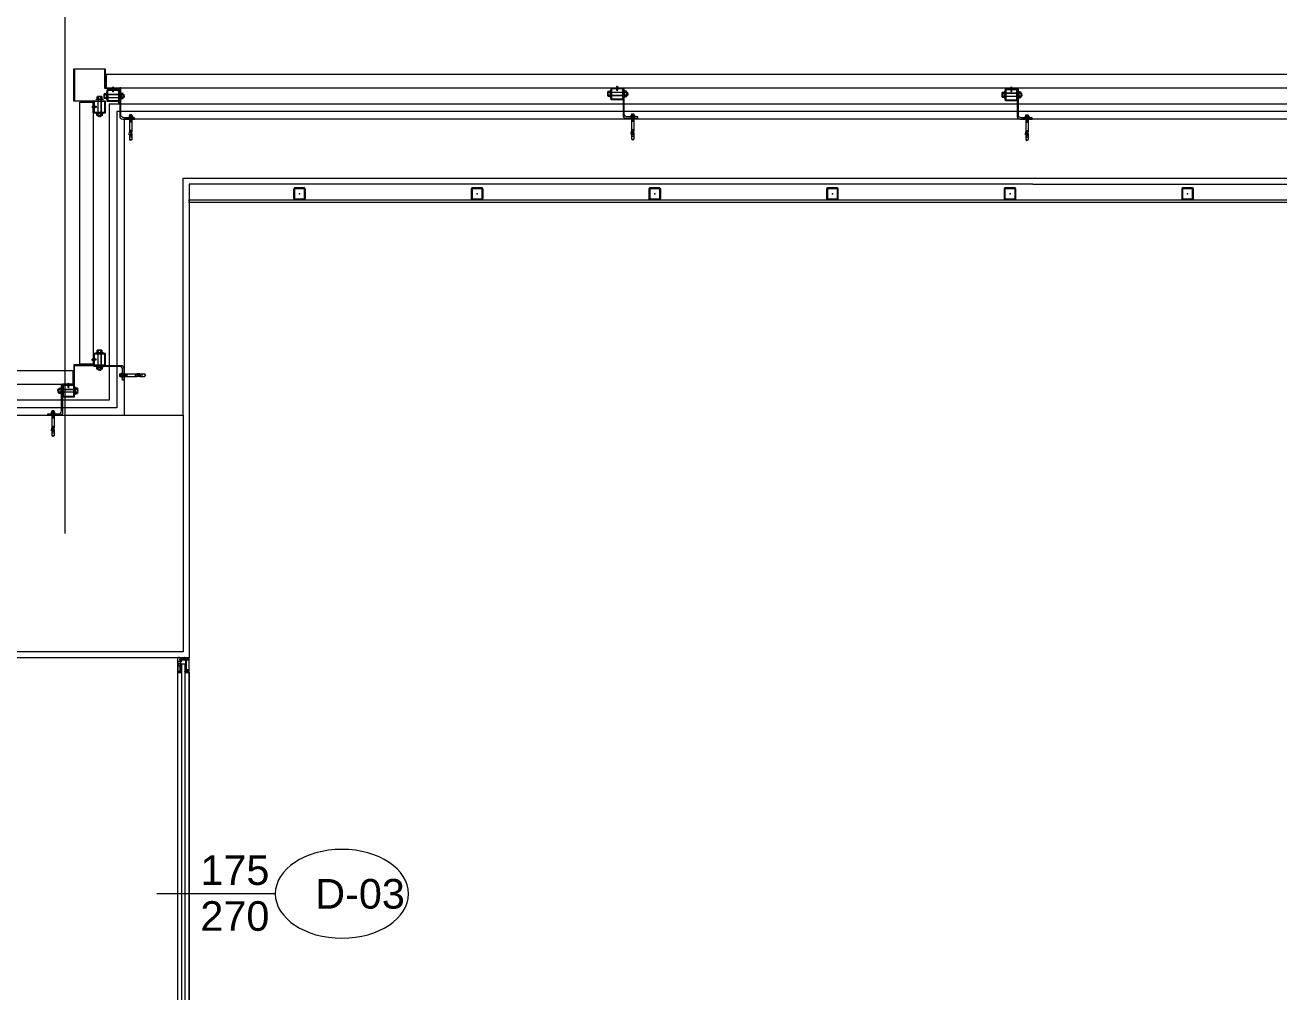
# Model space of a CAD drawing. Extents: x -1439 to 34962, y -872 to 8330.
# Drawn here: x 18427.4 to 18850.9, y 3697.7 to 4024.2 of the extents above; entities that cross this region are included whole.
import ezdxf
from ezdxf.enums import TextEntityAlignment as Align

# ---------------------------------------------------------------- set-up
doc = ezdxf.new("R2010")
doc.units = 0
doc.layers.get('0').update_dxf_attribs({"color": 9, "lineweight": 9})
for name, color, linetype, lineweight in [('0 @ 1', 9, 'Continuous', 9), ('00', 9, 'Continuous', 9), ('01', 9, 'Continuous', 9), ('06D', 9, 'Continuous', 9), ('10', 9, 'Continuous', 9), ('10A', 9, 'Continuous', 9), ('11', 9, 'Continuous', 9), ('14', 9, 'Continuous', 9), ('15', 9, 'Continuous', 9), ('22', 8, 'Continuous', 9), ('24', 9, 'Continuous', 9), ('33', 9, 'BATTING', 9)]:
    doc.layers.add(name, color=color, linetype=linetype, lineweight=lineweight)
doc.styles.add('Arial', font='arial.ttf', dxfattribs={"height": 2.5})
doc.linetypes.add('BATTING', pattern='A,0.0001,-0.1,[134,ltypeshp.shx,S=0.1,R=0,X=-0.1,Y=0],-0.2,[134,ltypeshp.shx,S=0.1,R=180,X=0.1,Y=0],-0.1', length=0.4001)
pattern_1 = [(225, (-604.72494, -2171.82614), (-0.0883883476, 0.0883883476), []), (135, (-604.72494, -2171.82614), (0.0883883476, 0.0883883476), [])]

# ---------------------------------------------------------------- blocks, each defined once
blk = doc.blocks.new('p-kolon-80x80-vw')
at = {"layer": '01'}
blk.add_lwpolyline([(-40, -40), (-40, 40), (40, 40), (40, -40)], close=True, dxfattribs=at)
blk = doc.blocks.new('cxvxv')
for p, q in [((-21988.4, 8560.98, 0), (-21988.4, 8560.32, 0)), ((-21988.4, 8560.32, 0), (-21986.64, 8560.32, 0)), ((-21986.86, 8561.07, 0), (-21988.18, 8561.07, 0)), ((-21988.02, 8561.25, 0), (-21987.03, 8561.3, 0)), ((-21988.02, 8561.25, 0), (-21988, 8561.26, 0)), ((-21988, 8561.23, 0), (-21988.02, 8561.25, 0)), ((-21988.02, 8561.13, 0), (-21987.03, 8561.19, 0)), ((-21988.02, 8561.13, 0), (-21988, 8561.14, 0)), ((-21988, 8561.11, 0), (-21988.02, 8561.13, 0)), ((-21988.02, 8560.32, 0), (-21987.02, 8560.32, 0)), ((-21988.02, 8560.28, 0), (-21988.02, 8560.32, 0)), ((-21988.02, 8560.11, 0), (-21988.02, 8555.61, 0)), ((-21988, 8561.3, 0), (-21987.94, 8561.35, 0)), ((-21988, 8561.26, 0), (-21988, 8561.3, 0)), ((-21988, 8561.14, 0), (-21988, 8561.23, 0)), ((-21988, 8561.07, 0), (-21988, 8561.11, 0)), ((-21987.96, 8560.98, 0), (-21987.96, 8560.32, 0)), ((-21987.54, 8561.35, 0), (-21987.94, 8561.35, 0)), ((-21987.7, 8561.05, 0), (-21987.7, 8561.08, 0)), ((-21987.7, 8561.07, 0), (-21987.7, 8561.07, 0)), ((-21987.54, 8561.35, 0), (-21987.1, 8561.35, 0)), ((-21987.03, 8561.3, 0), (-21987.1, 8561.35, 0)), ((-21987.08, 8560.64, 0), (-21987.08, 8560.98, 0)), ((-21987.08, 8560.64, 0), (-21987.08, 8560.32, 0)), ((-21987.06, 8560.32, 0), (-21987.06, 8560.28, 0)), ((-21987.06, 8555.61, 0), (-21987.06, 8560.11, 0)), ((-21987.05, 8561.32, 0), (-21987.03, 8561.3, 0)), ((-21987.03, 8561.3, 0), (-21987.05, 8561.28, 0)), ((-21987.03, 8561.3, 0), (-21987.05, 8561.29, 0)), ((-21987.05, 8561.28, 0), (-21987.05, 8561.2, 0)), ((-21987.05, 8561.2, 0), (-21987.03, 8561.19, 0)), ((-21987.03, 8561.19, 0), (-21987.05, 8561.17, 0)), ((-21987.05, 8561.17, 0), (-21987.05, 8561.08, 0)), ((-21987.05, 8561.08, 0), (-21987.03, 8561.07, 0)), ((-21987.02, 8560.32, 0), (-21987.02, 8560.28, 0)), ((-21987.02, 8555.61, 0), (-21987.02, 8560.11, 0)), ((-21986.64, 8560.32, 0), (-21986.64, 8560.98, 0)), ((-21988.02, 8555.44, 0), (-21988.02, 8555.4, 0)), ((-21987.06, 8555.4, 0), (-21987.06, 8555.44, 0)), ((-21987.02, 8555.4, 0), (-21987.02, 8555.44, 0)), ((-21988.4, 8555.4, 0), (-21986.64, 8555.4, 0)), ((-21988.4, 8554.74, 0), (-21988.4, 8555.4, 0)), ((-21986.86, 8554.65, 0), (-21988.17, 8554.65, 0)), ((-21988.02, 8555.4, 0), (-21987.02, 8555.4, 0)), ((-21987.96, 8554.74, 0), (-21987.96, 8555.4, 0)), ((-21987.08, 8555.08, 0), (-21987.08, 8555.4, 0)), ((-21987.08, 8555.08, 0), (-21987.08, 8554.74, 0)), ((-21986.64, 8555.4, 0), (-21986.64, 8554.74, 0))]:
    blk.add_line(p, q)
at = {"elevation": 0}
for points in [[(-21986.3, 8560.11), (-21988.7, 8560.11), (-21988.7, 8560.28), (-21986.3, 8560.28)], [(-21986.3, 8555.61), (-21988.7, 8555.61), (-21988.7, 8555.44), (-21986.3, 8555.44)]]:
    blk.add_lwpolyline(points, close=True, dxfattribs=at)
for points in [[(-21987.98, 8560.28), (-21987.98, 8560.32)], [(-21987.98, 8560.11), (-21987.98, 8555.61)], [(-21987.98, 8555.44), (-21987.98, 8555.4)]]:
    blk.add_lwpolyline(points, dxfattribs=at)
for centre, radius, start, end in [((-21988.18, 8560.75, 0), 0.315, 45.8497, 134.1503), ((-21987.52, 8559.95, 0), 1.12, 66.8701, 113.1299), ((-21987.52, 8559.95, 0), 1.12, 66.8701, 113.1299), ((-21986.86, 8560.76, 0), 0.313, 45.449, 134.551), ((-21988.18, 8554.97, 0), 0.315, 225.8497, 314.1503), ((-21987.52, 8555.77, 0), 1.12, 246.8701, 293.1299), ((-21987.52, 8555.77, 0), 1.12, 246.8701, 293.1299), ((-21986.86, 8554.96, 0), 0.313, 225.449, 314.551)]:
    blk.add_arc(centre, radius, start, end)
blk = doc.blocks.new('VIDA')
for p, q in [((-18072, 6523.9), (-18071.9, 6524)), ((-18071.9, 6523.8), (-18072, 6523.9)), ((-18071.9, 6524), (-18070.1, 6524.7)), ((-18069.6, 6522.9), (-18071.9, 6523.8)), ((-18069.7, 6524.9), (-18070.6, 6523.2)), ((-18070.6, 6523.2), (-18070.1, 6524.7)), ((-18070.1, 6524.7), (-18069.9, 6525.1)), ((-18069.9, 6525.1), (-18070.1, 6524.1)), ((-18070.1, 6524.1), (-18070, 6524.3)), ((-18070, 6524.3), (-18069.8, 6525.1)), ((-18069.9, 6525.1), (-18069.8, 6525.1)), ((-18069.8, 6525.1), (-18069.7, 6524.9)), ((-18069.7, 6524.9), (-18069.3, 6525)), ((-18069.6, 6522.8), (-18069.1, 6525)), ((-18069.6, 6522.8), (-18069.6, 6522.9)), ((-18069.4, 6522.4), (-18069.6, 6522.8)), ((-18068.9, 6525.3), (-18069.4, 6522.4)), ((-18069.3, 6522.4), (-18068.9, 6525.3)), ((-18069.3, 6525), (-18069.1, 6525)), ((-18069.1, 6522.8), (-18069.3, 6522.4)), ((-18069.1, 6525), (-18068.9, 6525.3)), ((-18068.7, 6522.8), (-18069.1, 6522.8)), ((-18068.9, 6525.3), (-18068.9, 6525.3)), ((-18068.9, 6525.3), (-18068.7, 6525)), ((-18068.7, 6522.8), (-18068.2, 6525)), ((-18068.7, 6525), (-18068.2, 6525)), ((-18068.5, 6522.4), (-18068.7, 6522.8)), ((-18068, 6525.3), (-18068.5, 6522.4)), ((-18068.4, 6522.4), (-18067.9, 6525.3)), ((-18068.2, 6522.8), (-18068.4, 6522.4)), ((-18068.2, 6522.8), (-18068.4, 6522.4)), ((-18068.2, 6525), (-18068, 6525.3)), ((-18067.7, 6525), (-18068.2, 6522.8)), ((-18067.7, 6522.8), (-18068.2, 6522.8)), ((-18067.9, 6525.3), (-18068, 6525.3)), ((-18067.9, 6525.3), (-18067.7, 6525)), ((-18067.7, 6522.8), (-18067.2, 6525)), ((-18067.7, 6525), (-18067.2, 6525)), ((-18067.5, 6522.4), (-18067.7, 6522.8)), ((-18067, 6525.3), (-18067.5, 6522.4)), ((-18067.4, 6522.4), (-18066.9, 6525.3)), ((-18067.2, 6522.8), (-18067.4, 6522.4)), ((-18067.2, 6522.8), (-18067.4, 6522.4)), ((-18067.2, 6525), (-18067, 6525.3)), ((-18066.7, 6525), (-18067.2, 6522.8)), ((-18066.7, 6522.8), (-18067.2, 6522.8)), ((-18066.9, 6525.3), (-18067, 6525.3)), ((-18066.9, 6525.3), (-18066.7, 6525)), ((-18066.3, 6525), (-18066.7, 6525)), ((-18066.7, 6522.8), (-18066.3, 6525)), ((-18066.5, 6522.4), (-18066.7, 6522.8)), ((-18066.1, 6525.3), (-18066.5, 6522.4)), ((-18066.5, 6522.4), (-18066, 6525.3)), ((-18066.3, 6522.8), (-18066.5, 6522.4)), ((-18066.3, 6522.8), (-18066.5, 6522.4)), ((-18066.3, 6525), (-18066.1, 6525.3)), ((-18065.8, 6525), (-18066.3, 6522.8)), ((-18066.3, 6522.8), (-18065.8, 6522.8)), ((-18066, 6525.3), (-18066.1, 6525.3)), ((-18066, 6525.3), (-18065.8, 6525)), ((-18065.8, 6522.8), (-18065.3, 6525)), ((-18065.8, 6525), (-18065.3, 6525)), ((-18065.6, 6522.4), (-18065.8, 6522.8)), ((-18065.1, 6525.3), (-18065.6, 6522.4)), ((-18065.5, 6522.4), (-18065, 6525.3)), ((-18065.3, 6522.8), (-18065.5, 6522.4)), ((-18065.3, 6522.8), (-18065.5, 6522.4)), ((-18065.3, 6525), (-18065.1, 6525.3)), ((-18064.8, 6525), (-18065.3, 6522.8)), ((-18064.8, 6522.8), (-18065.3, 6522.8)), ((-18065.1, 6525.3), (-18065, 6525.3)), ((-18065, 6525.3), (-18064.8, 6525)), ((-18064.8, 6525), (-18064.3, 6525)), ((-18064.8, 6522.8), (-18064.3, 6525)), ((-18064.6, 6522.4), (-18064.8, 6522.8)), ((-18064.1, 6525.3), (-18064.6, 6522.4)), ((-18064.5, 6522.4), (-18064, 6525.3)), ((-18064.3, 6522.8), (-18064.5, 6522.4)), ((-18064.3, 6522.8), (-18064.5, 6522.4)), ((-18064.3, 6525), (-18064.1, 6525.3)), ((-18063.8, 6525), (-18064.3, 6522.8)), ((-18063.8, 6522.8), (-18064.3, 6522.8)), ((-18064, 6525.3), (-18064.1, 6525.3)), ((-18064, 6525.3), (-18063.8, 6525)), ((-18063.8, 6522.8), (-18062, 6525)), ((-18062, 6525), (-18063.8, 6525)), ((-18063.6, 6522.4), (-18063.8, 6522.8)), ((-18063.6, 6522.4), (-18061.7, 6525.3)), ((-18061.8, 6525.3), (-18063.6, 6522.4)), ((-18062, 6522.8), (-18063.6, 6522.4)), ((-18062, 6522.8), (-18063.6, 6522.4)), ((-18061.5, 6525), (-18063.4, 6522.8)), ((-18063.4, 6522.8), (-18061.5, 6522.8)), ((-18061.7, 6525.3), (-18063.2, 6525.3)), ((-18062.7, 6522.4), (-18061.5, 6522.8)), ((-18062.6, 6522.4), (-18062.1, 6525.3)), ((-18062.4, 6522.8), (-18062.6, 6522.4)), ((-18062.4, 6522.8), (-18062.6, 6522.4)), ((-18062.4, 6525), (-18062.2, 6525.3)), ((-18061.5, 6525), (-18062.4, 6525)), ((-18061.5, 6522.8), (-18062.4, 6525)), ((-18061.9, 6525), (-18062.4, 6522.8)), ((-18061.9, 6522.8), (-18062.4, 6522.8)), ((-18062.2, 6525.3), (-18062.1, 6525.3)), ((-18062.2, 6525.3), (-18061.3, 6522.4)), ((-18062.1, 6525.3), (-18061.9, 6525)), ((-18062, 6525), (-18061.8, 6525.3)), ((-18061.9, 6525), (-18061.4, 6525)), ((-18061.9, 6522.8), (-18061.4, 6525)), ((-18061.7, 6522.4), (-18061.9, 6522.8)), ((-18061.2, 6525.3), (-18061.7, 6522.4)), ((-18061.7, 6525.3), (-18061.5, 6525)), ((-18061.6, 6522.4), (-18061.2, 6525.3)), ((-18061.4, 6522.8), (-18061.6, 6522.4)), ((-18061.4, 6522.8), (-18061.6, 6522.4)), ((-18061.4, 6525), (-18061.2, 6525.3)), ((-18061, 6525), (-18061.4, 6522.8)), ((-18060.9, 6522.8), (-18061.4, 6522.8)), ((-18061.2, 6525.3), (-18061, 6525)), ((-18061.2, 6525.3), (-18061.2, 6525.3)), ((-18061, 6525), (-18060.5, 6525)), ((-18060.9, 6522.8), (-18060.5, 6525)), ((-18060.7, 6522.4), (-18060.9, 6522.8)), ((-18060.7, 6522.4), (-18060.2, 6525.3)), ((-18060.3, 6525.3), (-18060.7, 6522.4)), ((-18060.5, 6522.8), (-18060.7, 6522.4)), ((-18060.5, 6522.8), (-18060.7, 6522.4)), ((-18060.5, 6525), (-18060.3, 6525.3)), ((-18060, 6525), (-18060.5, 6522.8)), ((-18060.5, 6522.8), (-18060, 6522.8)), ((-18060.3, 6525.3), (-18060.2, 6525.3)), ((-18060.2, 6525.3), (-18060, 6525)), ((-18060, 6525), (-18059.5, 6525)), ((-18060, 6522.8), (-18059.5, 6525)), ((-18059.8, 6522.4), (-18060, 6522.8)), ((-18059.3, 6525.3), (-18059.8, 6522.4)), ((-18059.7, 6522.4), (-18059.2, 6525.3)), ((-18059.5, 6522.8), (-18059.7, 6522.4)), ((-18059.5, 6522.8), (-18059.7, 6522.4)), ((-18059.5, 6525), (-18059.3, 6525.3)), ((-18059.2, 6524), (-18059.5, 6522.8)), ((-18059.5, 6522.8), (-18059.2, 6522.8)), ((-18059.3, 6525.3), (-18059.2, 6525.3)), ((-18058.1, 6526.6), (-18059.2, 6526.6)), ((-18059.2, 6521.2), (-18059.2, 6526.6)), ((-18069.3, 6522.4), (-18069.4, 6522.4)), ((-18068.4, 6522.4), (-18068.5, 6522.4)), ((-18067.4, 6522.4), (-18067.5, 6522.4)), ((-18066.5, 6522.4), (-18066.5, 6522.4)), ((-18065.5, 6522.4), (-18065.6, 6522.4)), ((-18064.5, 6522.4), (-18064.6, 6522.4)), ((-18063.6, 6522.4), (-18063.6, 6522.4)), ((-18062.6, 6522.4), (-18061.3, 6522.4)), ((-18061.6, 6522.4), (-18061.7, 6522.4)), ((-18060.7, 6522.4), (-18060.7, 6522.4)), ((-18059.7, 6522.4), (-18059.8, 6522.4)), ((-18058.1, 6521.2), (-18059.2, 6521.2))]:
    blk.add_line(p, q)
for points in [[(-18068.7, 6525), (-18069.1, 6522.8)], [(-18057.2, 6524.3), (-18057.5, 6524), (-18057.5, 6523.8), (-18057.2, 6523.5)]]:
    blk.add_lwpolyline(points)
for centre, start, end in [((-18062.4, 6523.6), 7.5095, 35.2427), ((-18062.4, 6524.2), 324.7573, 352.4905)]:
    blk.add_arc(centre, 5.21, start, end)
blk = doc.blocks.new('çelik dübel')
at = {"ltscale": 7}
for p, q in [((-87.2, -2), (-85, 2)), ((-85, -6), (-85, 2)), ((-68, 2), (-85, 2)), ((-75, -6), (-75, 2)), ((-70, -6), (-70, 2)), ((-68, 3), (-58, 2)), ((-68, -7), (-68, 3)), ((-58, -6), (-58, 2)), ((-8.5, 2), (-58, 2)), ((-53, 1.5), (-58, 1.5)), ((-53, -6), (-53, 2)), ((-25, -6), (-25, 2)), ((-25, -6), (-23.9, 2)), ((-23, -6), (-21.9, 2)), ((-21, -6), (-19.9, 2)), ((-19, -6), (-17.9, 2)), ((-17, -6), (-15.9, 2)), ((-85, -6), (-87.2, -2)), ((-68, -6), (-85, -6)), ((-68, -7), (-58, -6)), ((-53, -5.5), (-58, -5.5)), ((-8.5, -6), (-58, -6))]:
    blk.add_line(p, q, dxfattribs=at)
for p, q in [((-15, -6), (-13.9, 2)), ((-13, -6), (-11.9, 2)), ((-11, -6), (-10, 1.1)), ((-10, -9), (-10, 5)), ((-9, 5), (-10, 5)), ((-10, 3), (-10, 5)), ((-9, -9), (-9, 5)), ((-8.5, 2), (-8.5, 3)), ((-8.5, -4), (-8.5, 0)), ((-5, 4), (-7.5, 4)), ((-5, 1), (-7.5, 1)), ((-4, 2), (-4, 3)), ((-1, 2), (-4, 2)), ((-4, -4), (-4, 0)), ((-3, -6), (-1.9, 2)), ((-1, -6), (0, 1.1)), ((0, -5), (0, 1)), ((-10, -7), (-10, -9.1)), ((-9, -9), (-10, -9)), ((-8.5, -6), (-8.5, -7)), ((-5, -5), (-7.5, -5)), ((-5, -8), (-7.5, -8)), ((-4, -6), (-4, -7)), ((-1, -6), (-4, -6))]:
    blk.add_line(p, q)
for points in [[(-68, 0.6), (-67.4, 0.4), (-67, 0.1), (-66.6, -0.3), (-66.2, -0.8), (-65.9, -1.3), (-65.7, -1.9), (-65.4, -2.3), (-65.2, -2.8), (-65, -3.1), (-64.8, -3.3), (-64.6, -3.5), (-64.4, -3.6), (-64.2, -3.5), (-63.9, -3.5), (-63.7, -3.3), (-63.5, -3.1), (-63.2, -2.9), (-62.9, -2.6), (-62.7, -2.3), (-62.4, -2), (-62.1, -1.7), (-61.9, -1.4), (-61.6, -1.1), (-61.4, -0.9), (-61.2, -0.7), (-61, -0.6), (-60.8, -0.5), (-60.6, -0.5), (-60.4, -0.5), (-60.3, -0.7), (-60.1, -0.9), (-59.9, -1.1), (-59.8, -1.5), (-59.6, -1.9), (-59.4, -2.3), (-59.2, -2.7), (-58.9, -3), (-58.7, -3.3), (-58.4, -3.5), (-58, -3.5)], [(-68, -0.5), (-68, -0.5), (-67.9, -0.5), (-67.9, -0.5), (-67.8, -0.5), (-67.8, -0.6), (-67.7, -0.6), (-67.7, -0.6), (-67.6, -0.7), (-67.6, -0.7), (-67.6, -0.8), (-67.5, -0.8), (-67.5, -0.8), (-67.5, -0.9), (-67.4, -0.9), (-67.4, -0.9), (-67.3, -1), (-67.3, -1), (-67.3, -1.1), (-67.2, -1.1), (-67.2, -1.2), (-67.2, -1.2), (-67.1, -1.3), (-67.1, -1.3), (-67.1, -1.4), (-67, -1.4), (-67, -1.5), (-67, -1.5), (-66.9, -1.6), (-66.9, -1.6), (-66.9, -1.7), (-66.9, -1.7), (-66.8, -1.8), (-66.8, -1.9), (-66.8, -1.9), (-66.7, -2), (-66.7, -2), (-66.7, -2.1), (-66.6, -2.2), (-66.6, -2.2), (-66.6, -2.3), (-66.6, -2.3), (-66.5, -2.4), (-66.5, -2.5), (-66.5, -2.5), (-66.4, -2.6), (-66.4, -2.7), (-66.4, -2.7), (-66.3, -2.8), (-66.3, -2.8), (-66.3, -2.9), (-66.3, -3), (-66.2, -3), (-66.2, -3.1), (-66.2, -3.1), (-66.1, -3.2), (-66.1, -3.2), (-66.1, -3.3), (-66, -3.4), (-66, -3.4), (-66, -3.5), (-65.9, -3.5), (-65.9, -3.6), (-65.9, -3.6), (-65.8, -3.7), (-65.8, -3.7), (-65.7, -3.8), (-65.7, -3.8), (-65.7, -3.9), (-65.6, -3.9), (-65.6, -4), (-65.5, -4), (-65.5, -4.1), (-65.4, -4.1), (-65.4, -4.1), (-65.3, -4.2), (-65.3, -4.2), (-65.2, -4.3), (-65.2, -4.3), (-65.1, -4.3), (-65, -4.4), (-65, -4.4), (-64.9, -4.4), (-64.9, -4.4), (-64.8, -4.5), (-64.7, -4.5), (-64.7, -4.5), (-64.6, -4.5), (-64.5, -4.5), (-64.5, -4.5), (-64.4, -4.5), (-64.3, -4.5), (-64.3, -4.5), (-64.2, -4.5), (-64.1, -4.5), (-64.1, -4.5), (-64, -4.5), (-64, -4.5), (-63.9, -4.5), (-63.8, -4.5), (-63.8, -4.5), (-63.7, -4.4), (-63.7, -4.4), (-63.6, -4.4), (-63.6, -4.4), (-63.5, -4.4), (-63.4, -4.3), (-63.4, -4.3), (-63.3, -4.3), (-63.3, -4.3), (-63.3, -4.2), (-63.2, -4.2), (-63.2, -4.2), (-63.1, -4.1), (-63.1, -4.1), (-63, -4.1), (-63, -4), (-62.9, -4), (-62.9, -4), (-62.9, -3.9), (-62.8, -3.9), (-62.8, -3.9), (-62.7, -3.8), (-62.7, -3.8), (-62.7, -3.8), (-62.6, -3.7), (-62.6, -3.7), (-62.5, -3.6), (-62.5, -3.6), (-62.5, -3.6), (-62.4, -3.5), (-62.4, -3.5), (-62.4, -3.5), (-62.3, -3.4), (-62.3, -3.4), (-62.2, -3.3), (-62.2, -3.3), (-62.2, -3.3), (-62.1, -3.2), (-62.1, -3.2), (-62.1, -3.1), (-62, -3.1), (-62, -3.1), (-62, -3), (-61.9, -3), (-61.9, -2.9), (-61.9, -2.9), (-61.8, -2.9), (-61.8, -2.8), (-61.7, -2.8), (-61.7, -2.7), (-61.7, -2.7), (-61.6, -2.6), (-61.6, -2.6), (-61.6, -2.6), (-61.5, -2.5), (-61.5, -2.5), (-61.5, -2.5), (-61.4, -2.4), (-61.4, -2.4), (-61.4, -2.3), (-61.3, -2.3), (-61.3, -2.3), (-61.3, -2.2), (-61.3, -2.2), (-61.2, -2.2), (-61.2, -2.1), (-61.2, -2.1), (-61.1, -2), (-61.1, -2), (-61.1, -2), (-61, -1.9), (-61, -1.9), (-61, -1.9), (-61, -1.9), (-60.9, -1.8), (-60.9, -1.8), (-60.9, -1.8), (-60.9, -1.8), (-60.9, -1.8), (-60.9, -1.7), (-60.8, -1.7), (-60.8, -1.7), (-60.8, -1.7), (-60.8, -1.7), (-60.8, -1.7), (-60.8, -1.8), (-60.7, -1.8), (-60.7, -1.8), (-60.7, -1.8), (-60.7, -1.9), (-60.7, -1.9), (-60.7, -1.9), (-60.6, -2), (-60.6, -2), (-60.6, -2.1), (-60.6, -2.1), (-60.6, -2.1), (-60.5, -2.2), (-60.5, -2.2), (-60.5, -2.3), (-60.5, -2.3), (-60.4, -2.4), (-60.4, -2.5), (-60.4, -2.5), (-60.4, -2.6), (-60.3, -2.6), (-60.3, -2.7), (-60.3, -2.7), (-60.3, -2.8), (-60.2, -2.8), (-60.2, -2.9), (-60.2, -3), (-60.1, -3), (-60.1, -3.1), (-60.1, -3.1), (-60, -3.2), (-60, -3.2), (-59.9, -3.3), (-59.9, -3.4), (-59.9, -3.4), (-59.8, -3.5), (-59.8, -3.5), (-59.7, -3.6), (-59.7, -3.6), (-59.6, -3.7), (-59.6, -3.8), (-59.5, -3.8), (-59.5, -3.9), (-59.4, -3.9), (-59.3, -4), (-59.3, -4), (-59.2, -4.1), (-59.1, -4.2), (-59, -4.2), (-58.9, -4.3), (-58.8, -4.3), (-58.6, -4.4), (-58.4, -4.4), (-58.2, -4.5), (-58, -4.5)]]:
    blk.add_lwpolyline(points)
for centre, start, end in [((-7.5, 3), 90, 180), ((-7.5, 2), 180, 270), ((-7.5, 0), 90, 180), ((-5, 3), 0, 90), ((-5, 2), 270, 0), ((-5, 0), 0, 90), ((-1, 1), 0, 90), ((-7.5, -4), 180, 270), ((-7.5, -6), 90, 180), ((-7.5, -7), 180, 270), ((-5, -4), 270, 0), ((-5, -6), 0, 90), ((-5, -7), 270, 0), ((-1, -5), 270, 0)]:
    blk.add_arc(centre, 1, start, end)
blk = doc.blocks.new('kjdol')
at = {"ltscale": 10, "elevation": -278.89}
blk.add_lwpolyline([(77394.12, 60089.89), (77403.28, 60089.89, 0.460237), (77404.18, 60090.79), (77404.18, 60094.89), (77403.78, 60094.89), (77403.78, 60091.29, -0.414214), (77402.78, 60090.29), (77394.12, 60090.29)], format="xyb", close=True, dxfattribs=at)
at = {"elevation": -249.79}
for points in [[(77397.97, 60089.9), (77397.97, 60085.9), (77393.97, 60085.9), (77393.97, 60089.9)], [(77397.77, 60089.7), (77397.77, 60086.1), (77394.17, 60086.1), (77394.17, 60089.7)]]:
    blk.add_lwpolyline(points, close=True, dxfattribs=at)
blk.add_blockref('cxvxv', (99383.5, 51530.11, -249.79))
at = {"extrusion": (0, 0, -1), "xscale": 0.1000000000058208, "yscale": 0.1000000000058208, "zscale": -0.0999999999999091}
blk.add_blockref('çelik dübel', (-77402.74, 60093.36, 459.25), dxfattribs=at)
at = {"xscale": 0.1000000000058208, "yscale": 0.1000000000058208, "zscale": 0.1000000000058208, "rotation": 180}
blk.add_blockref('VIDA', (75587.75, 60740.29, -249.79), dxfattribs=at)
blk = doc.blocks.new('0_doorno')
blk.add_lwpolyline([(4.5, 0), (12.5, 0)])
blk.add_ellipse((0, 0), major_axis=(-4.5, 0), ratio=0.666667)
at = {"style": 'Arial'}
blk.add_attdef('YUKSEKLIK', text='', height=2, dxfattribs=at).set_placement((5, 5.9), align=Align.TOP_LEFT)
blk.add_attdef('KAPINO', text='', height=1.4, dxfattribs=at).set_placement((-0.019, -0.035), align=Align.MIDDLE)
blk.add_attdef('GENISLIK', text='', height=2, dxfattribs=at).set_placement((5, -1.895), align=Align.BOTTOM_LEFT)
blk = doc.blocks.new('p-aks_vw')
at = {"layer": '24', "ltscale": 2}
blk.add_lwpolyline([(4040, 3837.5), (4040, 3540)], dxfattribs=at)
blk = doc.blocks.new('p-strahle-alüminyumdoğramaprofili')
at = {"layer": '10'}
h = blk.add_hatch(dxfattribs=at)
h.set_pattern_fill('NET', color=256, angle=315, style=0)
h.set_pattern_definition(pattern_1)
h.paths.add_polyline_path([(-4.62, 2.65), (-4.68, 2.65), (-4.72, 2.75), (-4.72, 2.8), (-4.69, 2.8), (-4.69, 2.92), (-4.98, 2.92), (-4.98, 2.8), (-4.95, 2.8), (-4.99, 2.65), (-5.08, 2.66), (-5.25, 2.28), (-5.14, 2.28), (-5.14, 2.33), (-4.98, 2.52, 0.2599), (-4.9, 2.28), (-4.66, 2.28, 0.382682)])
h.paths.add_polyline_path([(-4.86, 2.52), (-4.67, 2.52, -2.16717)], flags=16)
h = blk.add_hatch(dxfattribs=at)
h.set_pattern_fill('NET', color=256, angle=315, style=0)
h.set_pattern_definition(pattern_1)
h.paths.add_polyline_path([(-4.62, 0.88), (-4.68, 0.88), (-4.72, 0.77), (-4.72, 0.73), (-4.69, 0.73), (-4.69, 0.6), (-4.98, 0.6), (-4.98, 0.73), (-4.95, 0.73), (-4.99, 0.88), (-5.08, 0.87), (-5.25, 1.24), (-5.14, 1.24), (-5.14, 1.2), (-4.98, 1.01, -0.2599), (-4.9, 1.24), (-4.66, 1.24, -0.382682)])
h.paths.add_polyline_path([(-4.86, 1), (-4.67, 1, 2.16717)], flags=16)
h = blk.add_hatch(dxfattribs=at)
h.set_pattern_fill('NET', color=256, angle=315, style=0)
h.set_pattern_definition([(225, (-608.45214, -2173.53612), (-0.0883883476, 0.0883883476), []), (135, (-608.45214, -2173.53612), (0.0883883476, 0.0883883476), [])])
h.paths.add_polyline_path([(-3.45, 2.28), (-3.45, 2.57), (-4.49, 2.57), (-4.49, 2.28)])
h = blk.add_hatch(dxfattribs=at)
h.set_pattern_fill('NET', color=256, angle=315, style=0)
h.set_pattern_definition([(225, (-608.45214, -2180.04526), (-0.0883883476, 0.0883883476), []), (135, (-608.45214, -2180.04526), (0.0883883476, 0.0883883476), [])])
h.paths.add_polyline_path([(-3.45, 0.93), (-3.45, 1.24), (-4.49, 1.24), (-4.49, 0.93)])
h = blk.add_hatch(dxfattribs=at)
h.set_pattern_fill('NET', color=256, angle=315, style=0)
h.set_pattern_definition([(225, (-629.50454, -2177.58922), (-0.0883883476, 0.0883883476), []), (135, (-629.50454, -2177.58922), (0.0883883476, 0.0883883476), [])])
h.paths.add_polyline_path([(0, 0.68), (0, 1.75), (-0.18, 1.75), (-0.18, 0.68)])
for points in [[(-5.08, 2.66), (-5.25, 2.28)], [(-5.09, 0.88), (-5.25, 1.24)], [(-4.98, 2.52), (-5.14, 2.33), (-5.14, 2.28)], [(-4.98, 1.01), (-5.14, 1.2), (-5.14, 1.24)], [(-4.92, 3.6), (-4.92, 3.16), (-4.61, 3.16), (-4.61, 2.87), (-4.52, 2.87), (-4.62, 2.65), (-4.68, 2.65), (-4.72, 2.75), (-4.72, 2.8), (-4.69, 2.8), (-4.69, 3.05), (-4.98, 3.05), (-4.98, 2.8), (-4.95, 2.8), (-4.99, 2.65), (-5.08, 2.66), (-5.07, 3.76), (-0.11, 3.76)], [(-4.69, 2.92), (-4.98, 2.92)], [(-4.71, 0.6), (-4.98, 0.6)], [(-2.83, 0.2), (-2.67, 0.2), (-2.67, -0.04), (-4.87, -0.04), (-4.87, 0.19), (-4.57, 0.19), (-4.57, 0.73), (-2.67, 0.73)], [(-4.52, 2.87), (-4.49, 2.87), (-4.49, 2.26)], [(-4.49, 0.93), (-4.49, 0.93), (-4.49, 1.26)], [(-3.45, 2.26), (-3.45, 2.57)], [(-3.45, 1.26), (-3.45, 0.93)], [(-2.08, 0.93), (-2.08, 2.57)], [(-0.18, 0.68), (0, 0.68), (0, 1.75)], [(-0.18, 1.75), (0, 1.75)]]:
    blk.add_lwpolyline(points, dxfattribs=at)
for points in [[(-0.18, 2.74), (-0.18, 2.21), (0, 2.21), (0, 2.08), (-0.18, 2.08), (-0.18, 0.43), (0, 0.43), (0, 0), (-0.12, 0), (-0.12, -0.24), (-5.09, -0.24), (-5.09, 0.88), (-4.98, 0.88), (-4.94, 0.7), (-4.99, 0.7), (-4.99, 0.33), (-4.71, 0.33), (-4.71, 0.88), (-4.56, 0.88), (-4.52, 0.93), (-1.28, 0.93), (-1.2, 1.22), (-0.9, 1.22), (-0.9, 0.62), (-0.58, 0.62), (-0.58, 2.74)], [(-2.03, 0.78), (-1.35, 0.78), (-1.35, 0.08), (-1.28, 0.04), (-1.28, -0.04), (-2.09, -0.04), (-2.09, 0.1), (-2.03, 0.15)]]:
    blk.add_lwpolyline(points, close=True, dxfattribs=at)
for points in [[(-0.57, 3.26), (-0.57, 3.62), (-4.89, 3.62), (-4.89, 3.65, 0.561743), (-4.97, 3.66, 0.595966), (-4.92, 3.6, -2.204878)], [(-4.67, 2.52), (-4.86, 2.52, 1)], [(-4.67, 1), (-4.86, 1, -1)], [(-4.61, 2.87), (-4.49, 3.45, -0.833203), (-4.18, 3.44, -0.447088)], [(-4.49, 2.57), (-1.23, 2.57, -0.414214), (-0.9, 2.25), (-0.9, 1.22)], [(-4.18, 3.44), (-4.18, 2.99, 0.414214), (-4.07, 2.89), (-0.82, 2.89), (-0.82, 3.62)], [(-2.67, 0.73), (-2.67, 0.32), (-2.83, 0.32, 1), (-2.83, 0.2, -1)], [(-0.11, 3.76), (-0.11, 3.62), (-0.45, 3.62), (-0.45, 3.14, -1), (-0.66, 3.14)], [(-0.66, 3.14, -0.305404), (-0.57, 3.26, -5.773092)]]:
    blk.add_lwpolyline(points, format="xyb", dxfattribs=at)
for centre, radius, start, end in [((-4.73, 2.47), 0.253, 168.6676, 234.1258), ((-4.73, 1.06), 0.253, 125.8742, 191.3324), ((-4.77, 2.44), 0.125, 139.5402, 40.4598), ((-4.77, 1.08), 0.125, 319.5402, 220.4598), ((-4.84, 2.48), 0.273, 305.9738, 36.4289), ((-4.84, 1.04), 0.273, 323.5711, 54.0262)]:
    blk.add_arc(centre, radius, start, end, dxfattribs=at)
blk = doc.blocks.new('*U704')
at = {"layer": '06D'}
for points in [[(4.95, 4), (173.04, 4)], [(4.95, 0), (173.02, 0)]]:
    blk.add_lwpolyline(points, dxfattribs=at)
at = {"layer": '15'}
for points in [[(1.96, 2.5), (176.03, 2.5)], [(176.03, 1.5), (1.96, 1.5)]]:
    blk.add_lwpolyline(points, dxfattribs=at)
at = {"layer": '0 @ 1', "linetype": 'Continuous', "xscale": -1}
blk.add_blockref('p-strahle-alüminyumdoğramaprofili', (-0.12, 0.24), dxfattribs=at)
at = {"layer": '0 @ 1', "linetype": 'Continuous'}
blk.add_blockref('p-strahle-alüminyumdoğramaprofili', (178.11, 0.24), dxfattribs=at)
blk = doc.blocks.new('Prf-40x40')
for points in [[(1.5, -2), (-1.5, -2, -0.414214), (-2, -1.5), (-2, 1.5, -0.414214), (-1.5, 2), (1.5, 2, -0.414214), (2, 1.5), (2, -1.5, -0.414214)], [(1.5, -1.7), (-1.5, -1.7, -0.414214), (-1.7, -1.5), (-1.7, 1.5, -0.414214), (-1.5, 1.7), (1.5, 1.7, -0.414214), (1.7, 1.5), (1.7, -1.5, -0.414214)]]:
    blk.add_lwpolyline(points, format="xyb", close=True)
blk.add_point((0, 0))

msp = doc.modelspace()

# ---------------------------------------------------------------- linework, layer by layer
msp.add_lwpolyline([(18482.84, 3364.5), (18482.84, 3810.5)])
at = {"layer": '00'}
for points in [[(18915.84, 3992.5), (18915.84, 3992.5), (18460.84, 3992.5), (18460.84, 3977.5), (18460.84, 3977.5), (18460.84, 3892.5), (18480.84, 3892.5), (18480.84, 3972.5)], [(18480.84, 3972.5), (18915.84, 3972.5), (18915.84, 3972.5)]]:
    msp.add_lwpolyline(points, dxfattribs=at)
at = {"layer": '06D'}
msp.add_line((18482.84, 3369.08), (18482.84, 3810.5), dxfattribs=at)
msp.add_lwpolyline([(18915.84, 3997.5), (18455.84, 3997.5), (18455.84, 3897.5), (18323.34, 3897.5)], dxfattribs=at)
at = {"layer": '10'}
for points in [[(18455.39, 4002.8), (18458.6, 4002.8, -0.460546), (18459.5, 4001.9), (18459.5, 3997.8), (18459.1, 3997.8), (18459.1, 4001.4, 0.414214), (18458.1, 4002.4), (18455.39, 4002.4)], [(18459.39, 4003), (18459.39, 3993.4, 0.460237), (18460.29, 3992.5), (18464.39, 3992.5), (18464.39, 3992.9), (18460.79, 3992.9, -0.414214), (18459.79, 3993.9), (18459.79, 4003)]]:
    msp.add_lwpolyline(points, format="xyb", close=True, dxfattribs=at)
for points in [[(18454.54, 3994.59), (18454.54, 3998.59), (18450.54, 3998.6), (18450.54, 3994.6)], [(18454.34, 3994.79), (18454.34, 3998.39), (18450.74, 3998.4), (18450.74, 3994.8)], [(18459.1, 3998.4), (18455.1, 3998.4), (18455.1, 4002.4), (18459.1, 4002.4)], [(18459.01, 3998.61), (18455.41, 3998.6), (18455.4, 4002.2), (18459, 4002.21)]]:
    msp.add_lwpolyline(points, close=True, dxfattribs=at)
at = {"layer": '10A'}
for points in [[(18444.04, 3998.7), (18450.54, 3998.7), (18450.54, 3994.6), (18450.34, 3994.6), (18450.34, 3998.5), (18443.84, 3998.5), (18443.84, 4009.5), (18454.49, 4009.5), (18454.49, 4003), (18459.39, 4003), (18459.39, 4002.8), (18454.29, 4002.8), (18454.29, 4009.3), (18444.04, 4009.3), (18444.04, 3998.7)], [(18761.14, 4007.5), (18454.74, 4007.5), (18454.74, 4003), (18761.14, 4003)], [(18761.14, 4003), (19297.56, 4003), (19297.56, 4007.5), (18761.14, 4007.5)], [(18445.84, 3909.75), (18445.84, 3998.25), (18450.34, 3998.25), (18450.34, 3909.75), (18445.84, 3909.75)], [(18444.81, 3909.5), (18443.84, 3909.5), (18443.84, 3903), (18440.04, 3903), (18440.04, 3902.7), (18444.04, 3902.7), (18444.04, 3909.25), (18445.01, 3909.25), (18445.01, 3909.25), (18450.54, 3909.25), (18450.54, 3913.25), (18450.34, 3913.25), (18450.34, 3909.5), (18444.81, 3909.5), (18444.81, 3909.5)], [(18443.59, 3907.5), (18328.04, 3907.5), (18328.04, 3903), (18443.59, 3903), (18443.59, 3907.5)]]:
    msp.add_lwpolyline(points, dxfattribs=at)
at = {"layer": '11', "elevation": -29.1}
msp.add_lwpolyline([(18482.84, 3964.26), (18482.84, 3965.26), (19302.09, 3965.26), (19302.09, 3964.26)], close=True, dxfattribs=at)
at = {"layer": '14'}
for points in [[(18767.84, 3970.5), (18767.84, 3970.5), (19302.84, 3970.5), (19302.84, 3992.5)], [(18767.84, 3970.5), (18767.84, 3970.5), (18482.84, 3970.5), (18482.84, 3810.5), (18398.84, 3810.5), (18398.84, 3870.5), (18321.34, 3870.5), (18321.34, 3888.7)]]:
    msp.add_lwpolyline(points, dxfattribs=at)
at = {"layer": '33', "ltscale": 0.2}
msp.add_lwpolyline([(18915.84, 3995), (18458.34, 3995), (18458.34, 3895), (18323.34, 3895)], dxfattribs=at)

# ---------------------------------------------------------------- block references
msp.add_blockref('p-kolon-80x80-vw', (18440.84, 3852.5))
at = {"linetype": 'Continuous', "rotation": 270}
msp.add_blockref('*U704', (18478.84, 3810.49), dxfattribs=at)
at = {"layer": '10', "yscale": 0.1000000000058208}
for p, xscale, zscale, rotation in [((19108.62, 5809.24), 0.1000000000058208, 0.1000000000058208, 90.02742896600734), ((16644.1, 3345.07), -0.1000000000058208, 0.1000000000021828, 359.9725710339794)]:
    msp.add_blockref('VIDA', p, dxfattribs=dict(at, xscale=xscale, zscale=zscale, rotation=rotation))
at = {"layer": '10'}
for name, p, rotation in [('kjdol', (-41460.51, 81396.97, 249.79), 270), ('kjdol', (-41327.36, 81396.67, 249.79), 270), ('cxvxv', (9910.02, -17991.35, 0), 270.0274289660073)]:
    msp.add_blockref(name, p, dxfattribs=dict(at, rotation=rotation))
at = {"layer": '10', "xscale": -1}
for name, p, rotation in [('cxvxv', (40444.16, 12544.18, 0), 179.9725710339792), ('kjdol', (-58943.44, 63999.15, 249.79), 180), ('kjdol', (78529.94, 81296.68, 278.89), 90)]:
    msp.add_blockref(name, p, dxfattribs=dict(at, rotation=rotation))
at = {"layer": '10', "extrusion": (0, 0, -1), "xscale": -0.1000000000058208, "yscale": 0.1000000000058208, "zscale": -0.1000000000058208, "rotation": 270}
msp.add_blockref('çelik dübel', (-18462.9, 3993.93, 312.47), dxfattribs=at)
at = {"layer": '10', "xscale": -1}
for p in [(18520.09, 3967.26, -29.1), (18580.09, 3967.26, -29.1), (18640.09, 3967.26, -29.1), (18700.09, 3967.26, -29.1), (18760.09, 3967.26, -29.1), (18820.09, 3967.26, -29.1)]:
    msp.add_blockref('Prf-40x40', p, dxfattribs=at)
at = {"layer": '22'}
ref = msp.add_blockref('0_doorno', (18534.42, 3730.8), dxfattribs=dict(at, xscale=-5, yscale=5, zscale=5))
ref.add_attrib('KAPINO', 'D-03', dxfattribs={"layer": '0', "height": 10, "style": 'Arial'}).set_placement((18540.54, 3730.8), align=Align.MIDDLE)
ref.add_attrib('GENISLIK', '175', dxfattribs={"layer": '0', "height": 10, "style": 'Arial'}).set_placement((18486.61, 3730.8), align=Align.BOTTOM_LEFT)
ref.add_attrib('YUKSEKLIK', '270', dxfattribs={"layer": '0', "height": 10, "style": 'Arial'}).set_placement((18486.61, 3728.3), align=Align.TOP_LEFT)
at = {"layer": '24'}
msp.add_blockref('p-aks_vw', (14400.84, 312.5), dxfattribs=at)

doc.saveas('drawing.dxf')
